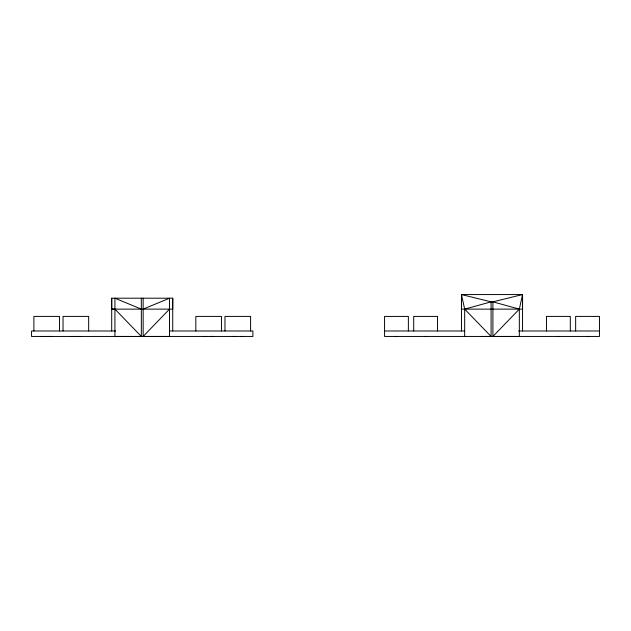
<?xml version="1.0" encoding="UTF-8"?>
<svg xmlns="http://www.w3.org/2000/svg" width="631" height="631" viewBox="0 0 631 631"><rect width="100%" height="100%" fill="white"/><g stroke="black" fill="none" stroke-linecap="round" stroke-linejoin="round"><path stroke-width="0.95" d="M172.728 298.195L172.728 309.127L111.703 309.127L111.703 298.195L172.728 298.195L172.728 330.983M169.502 309.127L169.502 298.195L143.158 309.127L143.158 336.449L169.502 309.127L169.51 336.449L114.921 336.449L114.921 298.195L141.336 309.127L141.336 336.449L114.921 309.127L111.703 309.127M522.547 330.983L522.547 294.559L492.914 301.839L491.092 301.839L461.458 294.559L461.458 309.127L522.547 309.119L522.547 294.559L461.458 294.559L461.458 330.983M575.646 330.983L575.646 316.407L599.45 316.407L599.45 336.449L384.563 336.449L384.563 316.415L408.367 316.415L408.367 330.983M522.547 294.559L519.329 309.119L519.329 336.449L480.467 336.449M115.639 330.983L31.55 330.983L31.55 336.449L252.881 336.449L252.881 330.983L169.778 330.983M384.563 330.983L464.416 330.983M518.611 330.983L599.45 330.983M41.244 336.449L46.71 336.449M48.122 336.449L52.168 336.449M70.388 336.449L75.854 336.449M77.266 336.449L81.32 336.449M203.182 336.449L207.228 336.449M210.06 336.449L214.106 336.449M232.326 336.449L236.373 336.449M240.521 336.449L243.258 336.449M395.282 336.449L397.64 336.449M424.434 336.449L426.785 336.449M557.22 336.449L559.579 336.449M586.365 336.449L588.723 336.449M461.458 294.559L464.676 309.127L464.676 336.449M143.142 298.195L143.158 309.127M141.32 298.195L141.336 309.127M570.306 330.983L570.306 316.407L546.493 316.407L546.493 330.983M437.512 330.983L437.512 316.415L413.707 316.415L413.707 330.983M250.602 330.983L250.602 316.407L224.975 316.407L224.975 330.983M221.457 330.983L221.457 316.407L195.831 316.407L195.831 330.983M111.703 298.195L111.703 330.983M88.663 330.983L88.663 316.407L63.037 316.407L63.037 330.983M59.519 330.983L59.519 316.407L33.893 316.407L33.893 330.983M519.329 309.119L492.914 336.449L492.914 301.839L519.329 309.119M491.092 301.839L464.676 309.127L491.092 336.449L491.092 301.839"/></g></svg>
